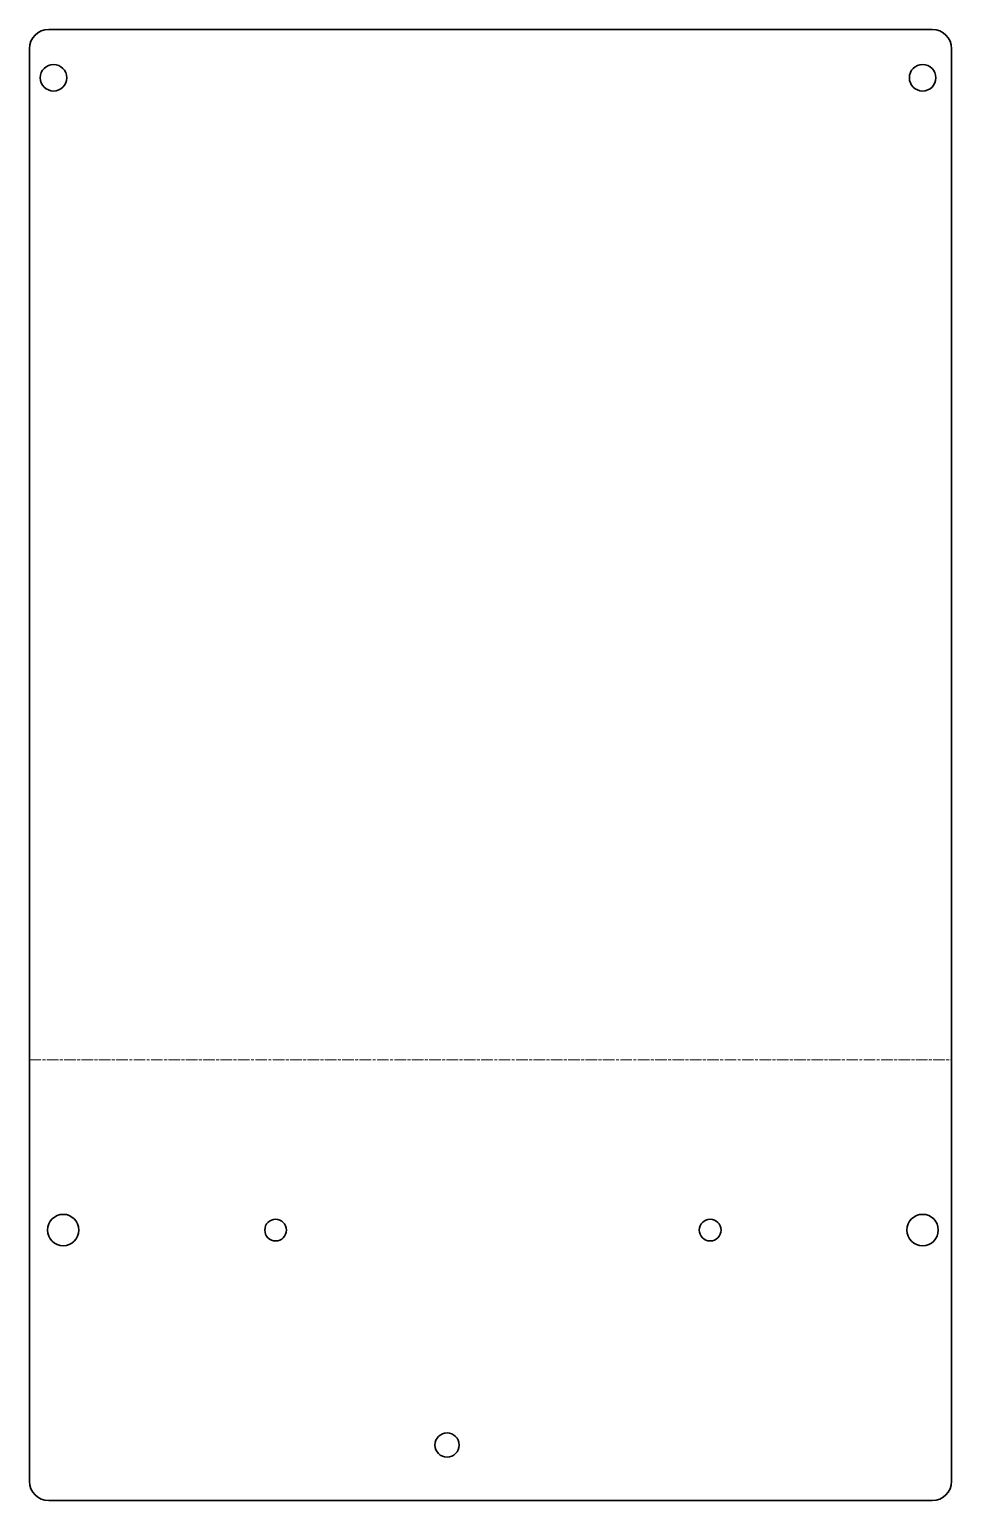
# Model space of a CAD drawing. Header units: inches. Extents: x 0 to 191, y 0 to 305.
import ezdxf

# ---------------------------------------------------------------- set-up
doc = ezdxf.new("R2010")
doc.units = ezdxf.units.IN
doc.header["$MEASUREMENT"] = 0
doc.linetypes.add('Chain', pattern=[13.68, 9.12, -1.14, 2.28, -1.14])
doc.layers.add('SIMUMAK Bend Centerline (ISO)', color=7, linetype='Chain', lineweight=9)
doc.layers.add('SIMUMAK Visible (ISO)', color=7, linetype='Continuous', lineweight=35)

# ---------------------------------------------------------------- blocks, each defined once
blk = doc.blocks.new('CD-IND-31-TAPV-01_Sheet_CD-IND-31-TAPV-01 (desplegada)')
at = {"layer": 'SIMUMAK Bend Centerline (ISO)', "ltscale": 0.263158}
blk.add_line((-95.5, -61), (95.5, -61), dxfattribs=at)
at = {"layer": 'SIMUMAK Visible (ISO)'}
for p, q in [((91.5, 152.26), (-91.5, 152.26)), ((-95.5, 148.26), (-95.5, -148.26)), ((95.5, -148.26), (95.5, 148.26)), ((91.5, -152.26), (-91.5, -152.26))]:
    blk.add_line(p, q, dxfattribs=at)
for centre, radius in [((-90.5, 142.26), 2.75), ((89.5, 142.26), 2.75), ((-88.5, -96.26), 3.25), ((-44.5, -96.26), 2.25), ((45.5, -96.26), 2.25), ((89.5, -96.26), 3.25), ((-9, -140.76), 2.5)]:
    blk.add_circle(centre, radius, dxfattribs=at)
at = {"layer": 'SIMUMAK Visible (ISO)', "extrusion": (0, 0, -1)}
for centre, start, end in [((91.5, 148.26), 0, 90), ((-91.5, 148.26), 90, 180), ((91.5, -148.26), 270, 0), ((-91.5, -148.26), 180, 270)]:
    blk.add_arc(centre, 4, start, end, dxfattribs=at)

msp = doc.modelspace()

# ---------------------------------------------------------------- block references
msp.add_blockref('CD-IND-31-TAPV-01_Sheet_CD-IND-31-TAPV-01 (desplegada)', (95.5, 152.26))

doc.saveas('drawing.dxf')
